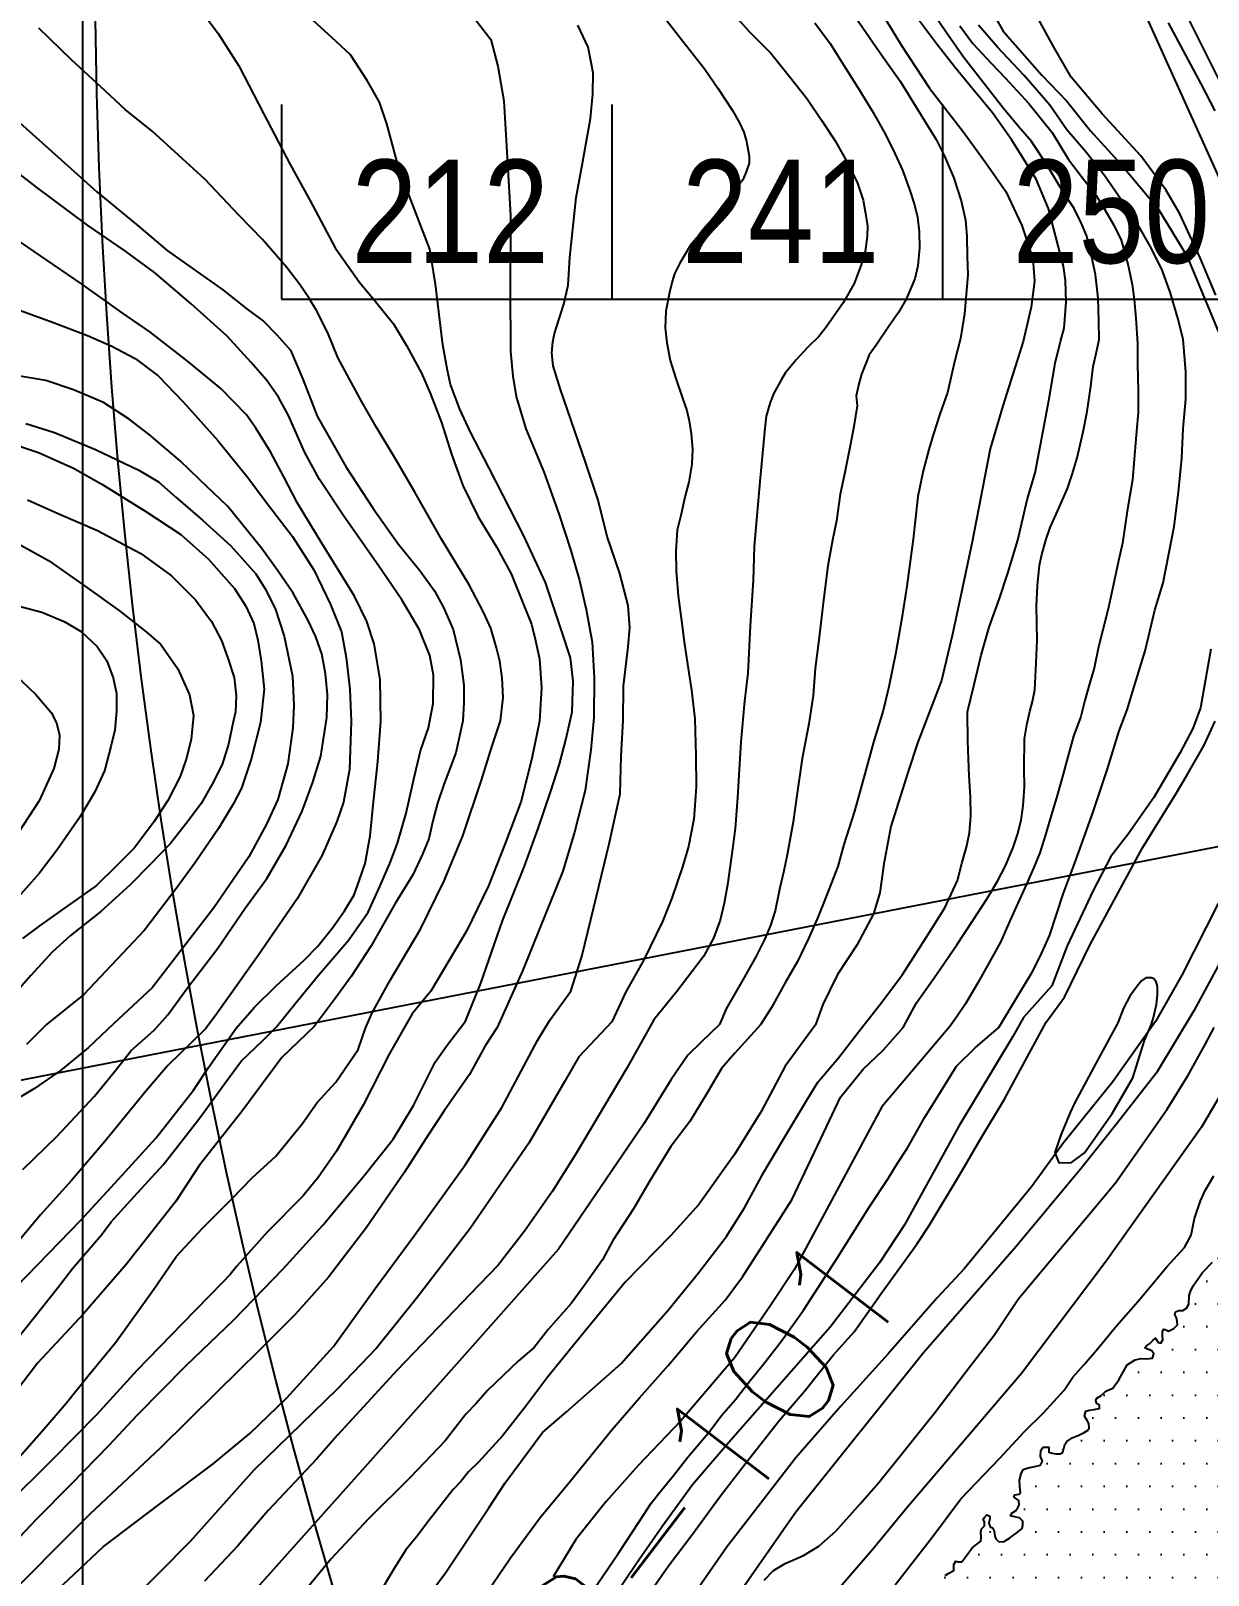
# Model space of a CAD drawing. Header units: millimetres. Extents: x 548366 to 1117317, y 7446967 to 14899125.
# Drawn here: x 552342 to 552752, y 7454845 to 7455383 of the extents above; entities that cross this region are included whole.
import ezdxf
from ezdxf.enums import TextEntityAlignment as Align

# ---------------------------------------------------------------- set-up
doc = ezdxf.new("R2010")
doc.units = ezdxf.units.MM
doc.header["$MEASUREMENT"] = 0
for name, color, linetype in [('AUTO_ESTRADA', 224, 'Continuous'), ('CURVA_INTERMEDIÁRIA', 32, 'Continuous'), ('CURVA_MESTRA', 36, 'Continuous'), ('HACHURA_OCEANO', 131, 'Continuous'), ('MALHA_TM', 8, 'Continuous'), ('OCEANO', 5, 'Continuous'), ('RADIAIS', 222, 'Continuous')]:
    doc.layers.add(name, color=color, linetype=linetype)
doc.styles.add('ar_n', font='ARIALN.TTF', dxfattribs={"height": 30})
doc.styles.add('ROMANS', font='romans.shx')
pattern_1 = [(0, (0, 0), (3.96875, 7.9375), [0, -7.9375])]

msp = doc.modelspace()

# ---------------------------------------------------------------- hatches: boundary and pattern name
at = {"layer": 'HACHURA_OCEANO'}
h = msp.add_hatch(dxfattribs=at)
h.set_pattern_fill('DOTS', color=256, scale=5, style=0)
h.set_pattern_definition(pattern_1)
h.paths.add_polyline_path([(552860, 7455152.56), (552859.71, 7455151.59), (552859.35, 7455148.29), (552859.47, 7455144.06), (552858.06, 7455141.59), (552855.94, 7455140.53), (552855.22, 7455139.52), (552855.22, 7455137.49), (552856.13, 7455134.33), (552855.83, 7455133.21), (552854.04, 7455131.71), (552851.85, 7455130.12), (552850.65, 7455129.13), (552850.55, 7455128.33), (552851.25, 7455128.23), (552854.14, 7455128.63), (552856.03, 7455128.53), (552856.73, 7455127.74), (552856.83, 7455126.74), (552856.53, 7455124.36), (552855.93, 7455122.96), (552854.64, 7455120.78), (552853.74, 7455119.48), (552851.95, 7455118.89), (552850.35, 7455118.89), (552849.86, 7455118.39), (552849.16, 7455117.79), (552847.57, 7455117.6), (552846.57, 7455117.3), (552845.67, 7455116.7), (552845.38, 7455116), (552845.38, 7455115.11), (552845.67, 7455114.51), (552846.37, 7455113.62), (552847.27, 7455112.43), (552847.96, 7455111.33), (552850.25, 7455111.13), (552850.95, 7455111.05), (552851.38, 7455110.19), (552851.06, 7455109), (552850.52, 7455108.14), (552848.68, 7455106.3), (552845.01, 7455105.44), (552842.31, 7455105.12), (552840.47, 7455104.68), (552839.71, 7455104.36), (552838.85, 7455103.28), (552837.66, 7455100.58), (552831.39, 7455089.58), (552827.83, 7455086.34), (552825.64, 7455083.36), (552824.77, 7455081.2), (552825.31, 7455079.47), (552826.35, 7455078.59), (552826.5, 7455077.21), (552826.18, 7455076.24), (552824.77, 7455073.22), (552823.8, 7455070.2), (552823.04, 7455069.22), (552821.96, 7455068.15), (552820.99, 7455066.74), (552820.45, 7455064.91), (552820.56, 7455062.1), (552820.23, 7455060.48), (552819.37, 7455060.05), (552817.32, 7455059.08), (552816.02, 7455057.36), (552814.27, 7455055.01), (552813.62, 7455053.29), (552813.94, 7455052.32), (552815.24, 7455051.56), (552816.54, 7455050.37), (552816.65, 7455049.08), (552815.89, 7455047.68), (552813.62, 7455044.33), (552812.76, 7455042.93), (552812.43, 7455041.74), (552813.51, 7455040.66), (552814.38, 7455038.94), (552814.38, 7455038.07), (552814.7, 7455037.64), (552815.19, 7455037.48), (552815.4, 7455036.01), (552814.58, 7455034.72), (552813.18, 7455033.36), (552812.43, 7455032.61), (552812.21, 7455031.42), (552812.32, 7455030.02), (552811.56, 7455029.37), (552809.83, 7455028.94), (552808.32, 7455028.94), (552807.67, 7455029.16), (552807.02, 7455029.91), (552806.38, 7455029.48), (552806.27, 7455028.94), (552806.27, 7455028.19), (552807.02, 7455027.75), (552807.02, 7455026.57), (552806.16, 7455025.92), (552805.19, 7455024.84), (552803.35, 7455023.55), (552802.49, 7455022.25), (552802.49, 7455019.55), (552801.73, 7455018.15), (552800.76, 7455017.61), (552799.78, 7455017.61), (552799.24, 7455018.47), (552798.81, 7455018.91), (552797.84, 7455018.91), (552797.41, 7455017.4), (552797.08, 7455016.86), (552796.11, 7455016.42), (552795.79, 7455015.67), (552796.87, 7455014.91), (552797.79, 7455013.99), (552797.08, 7455012.86), (552796.22, 7455012.43), (552794.6, 7455012.43), (552794.17, 7455011.78), (552794.17, 7455010.27), (552793.3, 7455009.3), (552792.22, 7455009.63), (552791.46, 7455010.17), (552791.25, 7455010.71), (552790.71, 7455010.6), (552790.6, 7455009.84), (552790.6, 7455008.98), (552789.84, 7455008.33), (552789.41, 7455007.47), (552789.48, 7455006.08), (552789.48, 7455004.61), (552789.96, 7455002.99), (552790.94, 7455000.55), (552790.29, 7454998.43), (552786.87, 7454996.32), (552785.89, 7454994.04), (552785.08, 7454990.63), (552783.61, 7454988.19), (552782.15, 7454988.03), (552781.17, 7454988.52), (552781.01, 7454989.49), (552780.88, 7454991.71), (552780.68, 7454992.21), (552780.28, 7454992.31), (552779.49, 7454991.61), (552778.9, 7454991.12), (552778.8, 7454990.23), (552778.8, 7454989.04), (552777.71, 7454988.75), (552776.32, 7454989.34), (552775.63, 7454990.03), (552774.94, 7454990.82), (552774.34, 7454991.61), (552773.35, 7454991.81), (552772.96, 7454991.02), (552773.06, 7454989.34), (552773.65, 7454986.87), (552773.85, 7454984.79), (552773.16, 7454983.41), (552771.18, 7454981.83), (552769.1, 7454980.34), (552766.84, 7454978.52), (552766.26, 7454977.79), (552766.7, 7454976.18), (552768.16, 7454975.45), (552768.89, 7454974.28), (552769.04, 7454972.67), (552768.45, 7454970.92), (552767.14, 7454969.16), (552764.94, 7454966.97), (552763.92, 7454963.76), (552762.74, 7454961.86), (552760.84, 7454959.66), (552758.94, 7454957.76), (552757.33, 7454957.62), (552756.01, 7454956.89), (552753.67, 7454954.26), (552750.16, 7454950.6), (552746.94, 7454945.93), (552745.91, 7454944.03), (552745.47, 7454942.56), (552745.33, 7454939.64), (552744.59, 7454938.18), (552743.24, 7454937.35), (552741.92, 7454937.35), (552740.75, 7454936.91), (552740.46, 7454936.03), (552741.04, 7454934.86), (552741.34, 7454933.69), (552741.48, 7454932.38), (552740.17, 7454931.06), (552738.26, 7454930.19), (552737.38, 7454930.62), (552736.65, 7454930.92), (552736.21, 7454930.04), (552736.21, 7454928.72), (552736.36, 7454927.12), (552735.63, 7454925.95), (552734.6, 7454926.39), (552734.16, 7454927.12), (552733.73, 7454927.7), (552732.85, 7454926.97), (552731.68, 7454925.8), (552730.65, 7454925.07), (552730.07, 7454924.34), (552730.94, 7454923.9), (552732.55, 7454923.32), (552733.14, 7454922.29), (552732.7, 7454920.83), (552730.65, 7454920.54), (552728.75, 7454920.69), (552726.7, 7454920.25), (552723.92, 7454918.49), (552720.99, 7454913.23), (552718.73, 7454910), (552860, 7454910)])
h = msp.add_hatch(dxfattribs=at)
h.set_pattern_fill('DOTS', color=256, scale=5, style=0)
h.set_pattern_definition(pattern_1)
h.paths.add_polyline_path([(552860, 7454910), (552718.19, 7454910), (552716.45, 7454909.29), (552714.7, 7454907.68), (552713.38, 7454906.8), (552712.94, 7454906.07), (552713.23, 7454905.05), (552714.26, 7454904.46), (552714.26, 7454903.29), (552712.35, 7454902.85), (552710.78, 7454902.7), (552709.47, 7454902.32), (552709.09, 7454900.55), (552710.03, 7454899.06), (552710.5, 7454898.03), (552710.68, 7454896.44), (552710.12, 7454895.6), (552708.91, 7454894.85), (552707.04, 7454894.01), (552704.79, 7454893.08), (552702.92, 7454891.77), (552702.17, 7454890.74), (552701.89, 7454889.34), (552701.43, 7454887.76), (552700.4, 7454887.48), (552699.18, 7454887.48), (552697.78, 7454887.66), (552696.68, 7454888.08), (552696.68, 7454888.93), (552696.68, 7454889.78), (552694.69, 7454889.78), (552693.83, 7454888.79), (552693.69, 7454886.52), (552694.4, 7454884.95), (552693.69, 7454883.53), (552691.7, 7454883.11), (552689.42, 7454882.54), (552687.72, 7454881.97), (552687.01, 7454880.55), (552686.44, 7454878.28), (552686.58, 7454876.15), (552686.75, 7454873.52), (552685.44, 7454873.31), (552684.73, 7454873.16), (552684.44, 7454872.45), (552685.01, 7454872.03), (552685.44, 7454871.74), (552686.15, 7454871.18), (552686.29, 7454869.76), (552685.87, 7454868.62), (552685.01, 7454867.62), (552683.73, 7454866.77), (552683.31, 7454865.92), (552685.72, 7454865.35), (552686.44, 7454865.21), (552687.57, 7454864.07), (552687.57, 7454862.8), (552687.29, 7454861.52), (552686.01, 7454860.38), (552682.88, 7454858.11), (552680.89, 7454856.83), (552679.04, 7454856.97), (552678.19, 7454857.82), (552677.76, 7454858.82), (552677.62, 7454860.52), (552677.05, 7454861.66), (552676.19, 7454862.09), (552675.77, 7454863.36), (552676.05, 7454864.78), (552676.05, 7454865.78), (552675.06, 7454866.2), (552674.06, 7454865.21), (552673.78, 7454864.36), (552674.2, 7454863.79), (552674.2, 7454862.37), (552673.21, 7454861.38), (552672.92, 7454860.38), (552673.07, 7454858.25), (552672.92, 7454857.11), (552669.94, 7454854.7), (552667.76, 7454851.76), (552666.34, 7454849.91), (552665.06, 7454849.91), (552664.21, 7454850.05), (552663.5, 7454848.92), (552663.5, 7454846.79), (552661.79, 7454845.94), (552660.51, 7454845.08), (552659.8, 7454843.95), (552659.37, 7454842.38), (552659.09, 7454841.11), (552658.8, 7454840.11), (552657.95, 7454838.98), (552656.81, 7454838.12), (552656.53, 7454837.41), (552656.38, 7454835.85), (552656, 7454833.93), (552655.25, 7454834.43), (552654.82, 7454834.86), (552654.39, 7454835), (552653.54, 7454834), (552653.4, 7454832.73), (552652.83, 7454831.31), (552651.97, 7454830.17), (552651.55, 7454829.6), (552651.88, 7454828.6), (552653.14, 7454827.62), (552652.69, 7454826.48), (552651.97, 7454825.62), (552650.84, 7454825.48), (552649.84, 7454825.62), (552648.99, 7454825.06), (552648.28, 7454823.78), (552646.68, 7454821.27), (552645.12, 7454819.43), (552643.41, 7454818.43), (552642.13, 7454817.15), (552641.7, 7454816.44), (552641.85, 7454815.59), (552643.55, 7454814.31), (552643.7, 7454813.18), (552643.7, 7454811.61), (552643.27, 7454810.62), (552641.61, 7454810), (552640.71, 7454810.9), (552640.71, 7454811.61), (552640.14, 7454812.47), (552639.29, 7454812.32), (552638.86, 7454811.61), (552638.86, 7454810.05), (552637.15, 7454809.63), (552636.58, 7454809.77), (552635.59, 7454809.91), (552635.23, 7454809.32), (552634.88, 7454806.64), (552633.74, 7454806.36), (552632.74, 7454805.22), (552632.17, 7454802.24), (552631.32, 7454799.97), (552630.18, 7454798.83), (552629.19, 7454795.14), (552627.18, 7454789.61), (552624.91, 7454783.83), (552624.62, 7454781.99), (552625.47, 7454779.61), (552625.47, 7454778.08), (552624.96, 7454776.89), (552623.77, 7454776.72), (552622.92, 7454774.34), (552623.77, 7454771.79), (552625.47, 7454770.77), (552626.66, 7454769.41), (552625.64, 7454768.39), (552624.62, 7454767.54), (552624.11, 7454766.69), (552623.26, 7454765.5), (552623.26, 7454763.63), (552624.96, 7454761.76), (552625.64, 7454759.72), (552625.98, 7454757.85), (552627.17, 7454756.32), (552628.03, 7454753.77), (552628.03, 7454752.24), (552627.17, 7454750.71), (552625.98, 7454749.35), (552625.64, 7454748.33), (552626.32, 7454747.48), (552626.49, 7454746.63), (552625.81, 7454745.78), (552624.96, 7454745.78), (552623.77, 7454745.78), (552623.77, 7454744.76), (552624.45, 7454744.25), (552628.2, 7454744.25), (552628.2, 7454741.84), (552626.83, 7454741.02), (552625.13, 7454740.68), (552624.79, 7454739.15), (552627.17, 7454738.64), (552630.07, 7454738.64), (552632.11, 7454740.17), (552634.32, 7454742.04), (552637.56, 7454742.72), (552640.11, 7454741.35), (552640.11, 7454739.49), (552641.13, 7454738.64), (552642.5, 7454738.13), (552643.86, 7454737.28), (552644.91, 7454736.47), (552645.42, 7454733.24), (552645.59, 7454731.03), (552644.57, 7454729.5), (552644.23, 7454727.97), (552644.4, 7454725.59), (552644.4, 7454724.23), (552643.21, 7454723.38), (552641.16, 7454723.89), (552640.48, 7454725.76), (552639.63, 7454726.44), (552638.44, 7454725.76), (552636.91, 7454724.4), (552635.89, 7454722.7), (552635.89, 7454720.66), (552634.69, 7454720.15), (552634.52, 7454717.94), (552635.55, 7454716.41), (552635.89, 7454715.73), (552635.89, 7454713.52), (552635.38, 7454711.48), (552635.04, 7454709.27), (552633.84, 7454707.74), (552631.8, 7454704.51), (552633.33, 7454704.51), (552635.04, 7454706.21), (552638.1, 7454708.25), (552644.57, 7454711.82), (552646.61, 7454712.67), (552650.36, 7454712.67), (552652.23, 7454711.82), (552653.59, 7454710.8), (552654.27, 7454709.61), (552654.61, 7454707.4), (552654.95, 7454706.55), (552655.63, 7454706.55), (552656.99, 7454707.4), (552659.04, 7454707.4), (552660.23, 7454706.38), (552661.59, 7454704), (552661.25, 7454702.47), (552661.25, 7454700.94), (552662.44, 7454700.09), (552662.44, 7454698.22), (552661.76, 7454696.35), (552660.57, 7454694.65), (552659.04, 7454691.76), (552656.82, 7454691.42), (552656.14, 7454691.59), (552654.61, 7454691.25), (552652.74, 7454689.38), (552651.72, 7454687.51), (552650.53, 7454687.51), (552648.31, 7454688.53), (552647.63, 7454689.55), (552647.12, 7454690.11), (552645.25, 7454690.28), (552644.4, 7454689.1), (552643.88, 7454687.57), (552643.88, 7454685.02), (552644.06, 7454683.49), (552645.42, 7454681.62), (552645.42, 7454679.75), (552643.37, 7454678.9), (552641.5, 7454678.56), (552639.8, 7454676.35), (552639.8, 7454674.48), (552638.27, 7454672.44), (552636.74, 7454670.4), (552632.65, 7454665.98), (552630.78, 7454662.41), (552629.59, 7454659.52), (552626.86, 7454658.84), (552624.31, 7454657.99), (552623.12, 7454657.82), (552622.27, 7454657.31), (552622.27, 7454655.44), (552622.95, 7454653.91), (552624.14, 7454654.08), (552625.67, 7454654.93), (552630.61, 7454656.46), (552635.03, 7454656.97), (552639.46, 7454657.65), (552641.5, 7454656.8), (552642.18, 7454654.59), (552643.03, 7454653.06), (552644.72, 7454653.27), (552644.91, 7454651.02), (552644.91, 7454648.13), (552644.91, 7454645.92), (552644.57, 7454643.71), (552641.64, 7454641.35), (552637.05, 7454634.55), (552628.54, 7454622.99), (552621.39, 7454613.47), (552611.51, 7454601.74), (552610.15, 7454600.38), (552609.3, 7454599.53), (552608.96, 7454599.02), (552608.96, 7454598.23), (552610.32, 7454597.32), (552611.34, 7454596.98), (552611.34, 7454595.45), (552610.32, 7454594.26), (552609.3, 7454593.24), (552607.26, 7454592.22), (552606.24, 7454592.56), (552605.21, 7454593.24), (552603, 7454593.07), (552603, 7454591.71), (552604.19, 7454589.67), (552603.65, 7454587.99), (552603.31, 7454585.78), (552602.12, 7454581.87), (552599.56, 7454578.48), (552598.54, 7454578.14), (552597.69, 7454578.48), (552597.52, 7454579.33), (552597.01, 7454580.18), (552596.5, 7454580.86), (552595.82, 7454580.86), (552595.48, 7454579.16), (552595.48, 7454577.8), (552596.5, 7454576.61), (552596.67, 7454575.76), (552596.67, 7454574.4), (552595.99, 7454573.04), (552594.97, 7454571.51), (552593.61, 7454570.66), (552592.24, 7454570.32), (552591.22, 7454570.32), (552589.14, 7454568.85), (552586.97, 7454566.58), (552584.07, 7454559.44), (552579.48, 7454553.32), (552570.45, 7454545.84), (552566.37, 7454541.93), (552564.29, 7454538.74), (552563.44, 7454537.04), (552563.27, 7454534.49), (552562.41, 7454531.6), (552559.69, 7454529.56), (552557.31, 7454529.05), (552554.07, 7454529.73), (552553.05, 7454529.9), (552552.54, 7454530.07), (552552.03, 7454530.07), (552551.01, 7454529.22), (552550.84, 7454527.35), (552551.01, 7454526.33), (552552.2, 7454525.31), (552554.24, 7454523.78), (552554.24, 7454521.57), (552553.39, 7454520.21), (552552.54, 7454516.81), (552550.84, 7454513.24), (552548.12, 7454510.86), (552547.09, 7454508.65), (552546.41, 7454506.78), (552544.03, 7454505.08), (552541.14, 7454502.87), (552538.92, 7454500.66), (552536.71, 7454496.75), (552533.48, 7454494.54), (552531.94, 7454493.35), (552531.43, 7454491.14), (552526.96, 7454486.76), (552524.06, 7454483.36), (552519.47, 7454480.13), (552516.57, 7454479.11), (552515.55, 7454477.75), (552515.55, 7454477.07), (552516.06, 7454475.2), (552516.06, 7454473.84), (552514.7, 7454473.16), (552512.15, 7454473.16), (552510.96, 7454473.5), (552510.28, 7454473.84), (552508.74, 7454474.18), (552507.72, 7454472.99), (552507.72, 7454471.46), (552507.89, 7454469.59), (552507.89, 7454468.4), (552508.4, 7454467.38), (552509.42, 7454467.04), (552510.28, 7454465.51), (552508.4, 7454464.32), (552507.72, 7454462.62), (552507.89, 7454460.92), (552507.38, 7454459.05), (552506.65, 7454456.75), (552506.48, 7454455.39), (552507.33, 7454454.37), (552507.5, 7454452.67), (552506.48, 7454451.14), (552503.24, 7454450.12), (552499.16, 7454448.08), (552494.39, 7454445.7), (552492.69, 7454444.17), (552491.16, 7454442.47), (552492.01, 7454440.43), (552493.54, 7454439.92), (552494.73, 7454438.73), (552492.86, 7454436.18), (552489.11, 7454434.48), (552485.13, 7454428.23), (552483.58, 7454424.25), (552482.03, 7454417.62), (552481.59, 7454413.2), (552481.59, 7454410), (552860, 7454410)])

# ---------------------------------------------------------------- linework, layer by layer
at = {"layer": 'AUTO_ESTRADA', "linetype": 'Continuous'}
for points in [[(552719.41, 7455412.75), (552772.2, 7455295.72)], [(552732.5, 7455412.75), (552776.14, 7455325.32)], [(552755.63, 7455079.11), (552742.93, 7455054.18), (552733.74, 7455037.99), (552718.8, 7455016.85), (552701.78, 7454995.73), (552690.63, 7454980.49), (552667.25, 7454952.06), (552657.76, 7454941.78), (552640.69, 7454922.32), (552624.21, 7454904.04), (552608.41, 7454885.95), (552584.34, 7454854.87), (552564.08, 7454825.58), (552551.86, 7454807.93), (552541.15, 7454790.57), (552529.37, 7454768.97), (552521.2, 7454750.6), (552510.99, 7454725.61), (552491.59, 7454678.69), (552478.85, 7454647.26), (552469.14, 7454624.62), (552457.4, 7454601.16), (552440.57, 7454567.77), (552413.42, 7454519.21)], [(552761.75, 7455068.77), (552747.08, 7455041.79), (552734.16, 7455020.09), (552720.44, 7455002.56), (552708.19, 7454987.26), (552685.22, 7454959.72), (552652.97, 7454922.66), (552608.55, 7454867.16), (552583.54, 7454831.46), (552567.71, 7454805.45), (552554.13, 7454782.1), (552541.91, 7454759.65), (552525.33, 7454723.04), (552500.32, 7454660.81), (552479.77, 7454614.58), (552459.35, 7454575.82), (552432.81, 7454529.4)]]:
    msp.add_lwpolyline(points, dxfattribs=at)
at = {"layer": 'CURVA_INTERMEDIÁRIA'}
for points, elevation in [([(552399.16, 7455393.03), (552407.28, 7455382.07), (552414.46, 7455370.84), (552423.13, 7455354.19), (552432.34, 7455336.46), (552439.25, 7455324.01), (552448.1, 7455307.44), (552456.44, 7455295.58), (552462.07, 7455288.78), (552468.35, 7455280.92), (552472.92, 7455273.38), (552478.13, 7455263.82), (552481.11, 7455256.83), (552485.04, 7455246.63), (552488.55, 7455235.58), (552492.49, 7455224.69), (552497.91, 7455213.74), (552504.25, 7455203.26), (552509.36, 7455193.95), (552513.61, 7455183.22), (552516.38, 7455176.42), (552517.76, 7455171.11), (552519.25, 7455164.32), (552519.89, 7455154.24), (552519.25, 7455142.55), (552516.7, 7455130.13), (552512.87, 7455114.73), (552507.31, 7455100.05), (552501.42, 7455085.31), (552493.88, 7455069.68), (552481.39, 7455048.6), (552474.88, 7455040.65), (552466.88, 7455026.67), (552457.84, 7455008.88), (552448.54, 7454992.84), (552442.1, 7454983.67), (552436.74, 7454977.23), (552424.47, 7454964.77), (552413.86, 7454952.85), (552411.48, 7454949.93), (552408.79, 7454947.13), (552394.87, 7454932.82), (552378.99, 7454916.44), (552364.96, 7454901.1), (552349.4, 7454885.21), (552333.69, 7454869.7)], 180), ([(552585.31, 7455390.56), (552592.22, 7455382.72), (552599.77, 7455375.18), (552606.26, 7455367.11), (552612.42, 7455359.35), (552617.43, 7455351.9), (552622.22, 7455344.68), (552626.47, 7455337.03), (552629.98, 7455329.92), (552631.95, 7455324.03), (552632.8, 7455319.35), (552633.43, 7455315), (552633.33, 7455311.39), (552632.69, 7455306.18), (552631.26, 7455301.48), (552628.81, 7455295.04), (552625, 7455288.3), (552619.12, 7455279.81), (552616.46, 7455276.51), (552612.64, 7455272.9), (552608.63, 7455268.41), (552604.81, 7455263.82), (552603.15, 7455260.99), (552600.8, 7455256.79), (552599.52, 7455253.63), (552598.16, 7455248.78), (552597.65, 7455244.58), (552597.11, 7455238.42), (552596.05, 7455227.37), (552594.88, 7455214.09), (552594.03, 7455203.47), (552593.61, 7455191.7), (552592.65, 7455175.77), (552591.8, 7455159.31), (552590.63, 7455149.55), (552589.35, 7455135.43), (552588.18, 7455115.99), (552587.33, 7455105.28), (552586.27, 7455096.36), (552584.68, 7455085.63), (552583.51, 7455079.26), (552582.16, 7455073.34), (552579.81, 7455066.99), (552576.35, 7455060.62), (552567.03, 7455048.46), (552558.99, 7455038.57), (552549.6, 7455021.76), (552531.73, 7454991.74), (552523.7, 7454978.88), (552514.05, 7454965.06), (552504.78, 7454953.17), (552495.12, 7454943.07), (552469.6, 7454916.58), (552448.83, 7454893.96), (552441.59, 7454885.59), (552424.69, 7454867.73), (552414.19, 7454855.39), (552402.54, 7454843.18)], 130), ([(552628.28, 7455389.27), (552637.57, 7455375.83), (552644.8, 7455365.43), (552650.43, 7455356.4), (552657.34, 7455345.14), (552660.33, 7455339.32), (552663.42, 7455332.1), (552666.07, 7455323.82), (552667.56, 7455317.02), (552668.09, 7455311.39), (552668.2, 7455304.48), (552668.42, 7455298.02), (552667.25, 7455284.42), (552665.86, 7455275.92), (552663.74, 7455267.74), (552661.29, 7455257.01), (552658.63, 7455249.48), (552656.4, 7455242.69), (552654.81, 7455237.16), (552652.89, 7455229.83), (552651.02, 7455220.84), (552649.38, 7455205.93), (552647.15, 7455189.58), (552645.45, 7455178.43), (552643.32, 7455166.53), (552640.88, 7455154.53), (552638.96, 7455146.35), (552635.56, 7455135.31), (552632.48, 7455124.26), (552628.97, 7455111.3), (552625.25, 7455099.62), (552623.16, 7455091.94), (552619.02, 7455081.56), (552616.04, 7455073.98), (552612.96, 7455066.87), (552609.07, 7455058.89), (552604.93, 7455051.74), (552600.01, 7455042.92), (552596.16, 7455036.81), (552587.3, 7455026.99), (552582.6, 7455021.61), (552577.51, 7455012.9), (552571.59, 7455003.16), (552564.91, 7454994.5), (552557.64, 7454982.49), (552552.01, 7454972.79), (552544.74, 7454961.7), (552541.19, 7454955.03), (552535.06, 7454946.32), (552530.28, 7454939.85), (552522.28, 7454930.73), (552517.36, 7454924.46), (552511.96, 7454919.8), (552501.06, 7454909.54), (552497.15, 7454905.01), (552493.56, 7454901.29), (552486.4, 7454891.97), (552474.23, 7454879.17), (552459.58, 7454864.73), (552446.69, 7454850.9), (552433.81, 7454835.26)], 110), ([(552499.43, 7454837.08), (552508.69, 7454850.59), (552509.16, 7454851.23), (552519.51, 7454865.27), (552529.57, 7454877.44), (552544.4, 7454895.85), (552554.05, 7454906.93), (552564.06, 7454918.24), (552573.92, 7454929.98), (552583.85, 7454941.03), (552589.92, 7454949.05), (552596.83, 7454959.76), (552607.15, 7454975.91), (552617.16, 7454997.18), (552624.1, 7455011.62), (552632, 7455021.38), (552638.94, 7455028.02), (552645.91, 7455035.97), (552650.59, 7455044.57), (552657.51, 7455054.44), (552664.63, 7455064.74), (552670.16, 7455073.23), (552675.16, 7455080.87), (552678.69, 7455086.9), (552681.56, 7455092.21), (552684.22, 7455098.58), (552685.71, 7455103.15), (552686.97, 7455108.08), (552687.71, 7455113.18), (552688.13, 7455119.77), (552688.05, 7455125.98), (552688.18, 7455136.5), (552688.98, 7455141.3), (552689.96, 7455146.03), (552690.9, 7455149.47), (552691.75, 7455153.51), (552692.07, 7455160.52), (552692.6, 7455170.72), (552692.3, 7455182.76), (552692.72, 7455189.87), (552693.36, 7455196.88), (552694.21, 7455200.6), (552695.7, 7455206.01), (552697.09, 7455209.99), (552699.75, 7455215.94), (552703.15, 7455223.58), (552704.75, 7455228.46), (552706.45, 7455234.3), (552708.55, 7455243.32), (552710.03, 7455250.43), (552711.25, 7455259.24), (552712.1, 7455266.14), (552713.12, 7455270.6), (552714.18, 7455275.49), (552714.07, 7455281.97), (552713.75, 7455289.93), (552712.9, 7455298.11), (552711.31, 7455305.64), (552709.82, 7455311.48), (552707.9, 7455316.15), (552705.46, 7455321.15), (552701.1, 7455327.63), (552695.57, 7455336.87), (552690.57, 7455344.51), (552686, 7455349.79), (552680.79, 7455355.95), (552673.4, 7455365.44), (552666.92, 7455373.84), (552660.75, 7455382.65), (552654.36, 7455392.07)], 80), ([(552754.74, 7455290.91), (552749.31, 7455303.95), (552742.29, 7455319.24), (552737.4, 7455327.63), (552728.64, 7455339.42), (552715.24, 7455354.04), (552704.39, 7455366.89), (552698.23, 7455377.51), (552691.63, 7455389.59)], 40), ([(552496.38, 7455387.62), (552502.23, 7455379.95), (552504.67, 7455370.73), (552506.8, 7455358.62), (552508.08, 7455336.95), (552509.14, 7455318.7), (552509.03, 7455293.21), (552509.14, 7455271.44), (552509.89, 7455262.73), (552511.06, 7455255.61), (552514.46, 7455244.46), (552520.73, 7455229.39), (552525.94, 7455214.84), (552530.09, 7455202.09), (552533.18, 7455191.61), (552535.51, 7455181.52), (552537.53, 7455170.16), (552538.28, 7455157.73), (552538.17, 7455143.83), (552537.11, 7455132.57), (552535.09, 7455118.44), (552531.36, 7455103.91), (552527.32, 7455090.32), (552522.65, 7455078.85), (552519.47, 7455070.84), (552513.39, 7455055.84), (552504.53, 7455035.93), (552500.27, 7455029.53), (552494.79, 7455019.58), (552485.99, 7455006.95), (552480.47, 7454998.44), (552472.16, 7454985.59), (552459, 7454966.32), (552445.68, 7454948.97), (552434.02, 7454935.84), (552421.84, 7454923.74), (552406.68, 7454908.85), (552387.1, 7454889.39), (552362.65, 7454866.45), (552351.34, 7454855.25), (552331.3, 7454834.99)], 160), ([(552332.61, 7454852.62), (552343.96, 7454864.59), (552356.26, 7454877.05), (552369.34, 7454890.46), (552379.1, 7454900.88), (552396.16, 7454918.22), (552412.78, 7454934.18), (552429.96, 7454951.92), (552443.7, 7454967.1), (552457.85, 7454983.89), (552468.27, 7454997.07), (552475.32, 7455008.82), (552482.86, 7455023.84), (552487.07, 7455029.73), (552493.41, 7455038.08), (552498.83, 7455051.35), (552506.28, 7455073.12), (552513.96, 7455092.14), (552518.74, 7455105.24), (552523.18, 7455118.23), (552526.16, 7455127.58), (552528.5, 7455136.61), (552530.62, 7455145.85), (552530.94, 7455156.58), (552529.99, 7455164.63), (552527.01, 7455173.87), (552521.27, 7455190.87), (552513.71, 7455207.09), (552501.52, 7455230.91), (552495.14, 7455243.23), (552491.53, 7455251.2), (552488.23, 7455259.8), (552487.16, 7455264.67), (552485.57, 7455273.69), (552483.02, 7455294.73), (552480.99, 7455306.92), (552476.1, 7455319.66), (552470.36, 7455334.75), (552466.1, 7455350.66), (552463.44, 7455358.2), (552459.19, 7455365.75), (552453.34, 7455374.67), (552448.45, 7455379.24), (552440.27, 7455386.67)], 170), ([(552333.86, 7454881.6), (552346.59, 7454896.01), (552354.36, 7454905.06), (552361.92, 7454914.53), (552371.69, 7454926.33), (552384.93, 7454944.78), (552392.74, 7454956.29), (552401.99, 7454966.12), (552412.2, 7454976.42), (552419.17, 7454983.56), (552427.4, 7454991.18), (552436.55, 7455002.36), (552441.84, 7455009.85), (552448.29, 7455016.94), (552456.01, 7455028.31), (552458.56, 7455035.71), (552460.92, 7455041.02), (552467.12, 7455052.23), (552477.75, 7455070.22), (552486.02, 7455087.03), (552492.49, 7455102.63), (552498.97, 7455122.03), (552502.7, 7455134.03), (552505.67, 7455142.74), (552506.6, 7455150.84), (552506.17, 7455157.73), (552505.35, 7455163.53), (552504.29, 7455168.2), (552502.27, 7455175), (552499.72, 7455180.53), (552494.72, 7455190.09), (552485.04, 7455205.99), (552475.79, 7455222.35), (552469.2, 7455233.78), (552462.29, 7455245.14), (552457.29, 7455253.85), (552453.04, 7455261.71), (552449, 7455269.23), (552445.49, 7455277.84), (552441.55, 7455285.58), (552438.84, 7455290.05), (552435.59, 7455294.79), (552431.12, 7455300.74), (552422.73, 7455310.35), (552414.6, 7455318.74), (552402.68, 7455331.32), (552393.46, 7455339.67), (552384.26, 7455348.1), (552374.91, 7455355.55), (552366.38, 7455363.53), (552356.22, 7455372.87), (552344.85, 7455383.96)], 190), ([(552563.04, 7455387.28), (552569.1, 7455379.44), (552576.81, 7455369.66), (552581.38, 7455363.07), (552586.48, 7455355.21), (552588.93, 7455350.96), (552590.41, 7455347.77), (552591.37, 7455344.48), (552591.8, 7455341.96), (552592.22, 7455339.3), (552592.22, 7455336.96), (552591.16, 7455333.88), (552589.99, 7455331.12), (552586.06, 7455326.16), (552580.97, 7455319.43), (552576.08, 7455313.38), (552571.78, 7455308.4), (552568.06, 7455302.05), (552566.28, 7455298.36), (552565.38, 7455295.76), (552564.53, 7455291.83), (552563.26, 7455285.35), (552562.94, 7455279.62), (552563.58, 7455274.31), (552564.75, 7455268.25), (552566.66, 7455261.88), (552569, 7455255.08), (552570.59, 7455250.83), (552571.34, 7455247.22), (552572.08, 7455242.67), (552572.51, 7455237.36), (552572.3, 7455232.05), (552571.23, 7455225.78), (552569.96, 7455221.11), (552568.47, 7455214.2), (552567.19, 7455209.1), (552566.66, 7455201.78), (552566.77, 7455194.87), (552567.52, 7455186.3), (552568.69, 7455177.49), (552569.64, 7455170.26), (552570.81, 7455162.51), (552572.19, 7455153.39), (552573.36, 7455143.4), (552573.68, 7455130.55), (552573.79, 7455119.72), (552572.94, 7455108.47), (552571.13, 7455098.92), (552569.03, 7455091.86), (552565.32, 7455080.92), (552562.09, 7455072.79), (552555.6, 7455059.53), (552549.35, 7455048.3), (552544.44, 7455037.86), (552532.87, 7455025.75), (552528.08, 7455017.3), (552515.47, 7454995.63), (552495.09, 7454965.95), (552476.6, 7454941.9), (552462.41, 7454924.24), (552448.76, 7454909.98), (552419.77, 7454881.75), (552397.59, 7454856.93), (552364.83, 7454823.91)], 140), ([(552615.08, 7455385.78), (552620.41, 7455378.54), (552624.56, 7455372.08), (552630.09, 7455363.27), (552635.44, 7455354.59), (552639.69, 7455346.94), (552642.99, 7455340.25), (552645.66, 7455334.44), (552648.11, 7455327.75), (552649.81, 7455322.44), (552650.87, 7455318.08), (552651.51, 7455312.98), (552651.61, 7455307.46), (552650.98, 7455301.19), (552649.92, 7455296.63), (552648.32, 7455292.81), (552646.95, 7455289.6), (552644.3, 7455284.91), (552641.07, 7455280.23), (552636.47, 7455273.59), (552634.03, 7455270.17), (552632.95, 7455267.53), (552631.38, 7455263.46), (552630.5, 7455260.13), (552629.52, 7455255.84), (552629.82, 7455252.46), (552628.76, 7455245.23), (552627.48, 7455238.44), (552625.57, 7455229.2), (552623.98, 7455221.65), (552622.7, 7455212.41), (552621.32, 7455205.62), (552619.61, 7455196.7), (552618.17, 7455184.69), (552616.46, 7455170.88), (552615.19, 7455160.9), (552614.55, 7455151.57), (552613.06, 7455141.69), (552610.72, 7455129.58), (552608.7, 7455115.88), (552607.53, 7455107.51), (552605.51, 7455096.04), (552604.3, 7455090.52), (552602.93, 7455084.56), (552601.26, 7455076.53), (552599.67, 7455071.44), (552597.65, 7455066.76), (552594.56, 7455060.49), (552590.08, 7455052.54), (552584.21, 7455042.38), (552581.91, 7455037.02), (552575.54, 7455030.84), (552570.86, 7455026.25), (552565.11, 7455017.86), (552555.61, 7455002.33), (552525.79, 7454958.79), (552490.35, 7454918.66), (552452.71, 7454876.47), (552417.72, 7454837.36)], 120), ([(552472.12, 7454826.66), (552486.51, 7454845.98), (552491.63, 7454853.64), (552501.53, 7454868.67), (552507.3, 7454877.42), (552520.21, 7454894.9), (552528.65, 7454902.08), (552547.65, 7454918.89), (552563.93, 7454937.36), (552574.6, 7454950.51), (552584.26, 7454963.09), (552590.67, 7454973.18), (552597.41, 7454985.53), (552603.58, 7454996.11), (552612.3, 7455010.67), (552616.22, 7455016.88), (552623.33, 7455025.42), (552631.23, 7455035.59), (552638.47, 7455044.79), (552645.71, 7455054.43), (552653.94, 7455067.25), (552660.42, 7455077.55), (552664.84, 7455087.16), (552666.38, 7455093.08), (552667.91, 7455098.78), (552668.94, 7455103.76), (552669.48, 7455109.6), (552669.37, 7455116.29), (552668.84, 7455123.52), (552668.41, 7455135.52), (552668.34, 7455145.89), (552670.54, 7455154.96), (552673.05, 7455165.61), (552675.8, 7455175.36), (552679.44, 7455185.31), (552682.4, 7455194.19), (552685.81, 7455205.69), (552689.1, 7455219.71), (552691.85, 7455229.08), (552694.16, 7455241.29), (552696.68, 7455254.32), (552698.88, 7455267.25), (552700.74, 7455274.81), (552701.95, 7455279.42), (552702.7, 7455288.55), (552702.38, 7455296.09), (552701.74, 7455301.07), (552699.82, 7455308.08), (552696.53, 7455321.15), (552692.17, 7455331.34), (552683.77, 7455344.94), (552677.02, 7455354.4), (552669.68, 7455363.21), (552663.84, 7455370.33), (552657.56, 7455378.3), (552650.33, 7455388.07)], 90), ([(552665.64, 7455384.78), (552670.21, 7455378.62), (552676.49, 7455371.71), (552681.53, 7455366.57), (552689.61, 7455357.75), (552697.8, 7455347.56), (552703.44, 7455338.14), (552708.01, 7455332.3), (552713.11, 7455325.61), (552716.41, 7455320.3), (552719.28, 7455315.3), (552721.83, 7455310.1), (552723.11, 7455305.53), (552724.38, 7455300.86), (552725.66, 7455294.71), (552726.4, 7455289.4), (552726.94, 7455282.92), (552727.47, 7455274.11), (552727.47, 7455266.78), (552727.79, 7455257.64), (552727.79, 7455250.11), (552726.94, 7455240.87), (552726.51, 7455235.24), (552725.77, 7455226.64), (552723.96, 7455215.7), (552722.26, 7455204.58), (552720.92, 7455198.42), (552719.14, 7455190.27), (552717.36, 7455182.19), (552715.32, 7455173.92), (552713.94, 7455168.54), (552712.37, 7455161.05), (552710.78, 7455155.65), (552709.13, 7455149.8), (552707.8, 7455144.27), (552705.24, 7455137.4), (552703.23, 7455130.18), (552701, 7455122.1), (552699.3, 7455115.94), (552697.07, 7455108.61), (552695.36, 7455102.67), (552693.45, 7455096.72), (552691.32, 7455091.41), (552688.84, 7455085.85), (552685.87, 7455079.27), (552683.04, 7455073.03), (552679.74, 7455065.68), (552676.32, 7455059.37), (552671.91, 7455051.49), (552667.63, 7455044.19), (552664.67, 7455039.92), (552662.16, 7455036.24), (552638.49, 7455008.31), (552619.29, 7454972.72), (552607.93, 7454951.51), (552599.73, 7454939.14), (552587.22, 7454921.06), (552568.45, 7454898.97), (552553.63, 7454883.42), (552542.39, 7454870.9), (552531.83, 7454857.61), (552523.97, 7454844.67)], 70), ([(552534.77, 7454835.31), (552546.47, 7454852.52), (552554.1, 7454864.04), (552558.12, 7454870.29), (552561.67, 7454874.78), (552565.93, 7454879.91), (552570.82, 7454886.16), (552578.51, 7454895.41), (552582.58, 7454900.83), (552587.53, 7454906.34), (552592.61, 7454913.05), (552597.21, 7454918.67), (552603.68, 7454926.9), (552611.2, 7454937.52), (552622.63, 7454955.23), (552634.02, 7454973.32), (552640.7, 7454983.38), (552643.88, 7454988.69), (552647.24, 7454993.75), (552653.4, 7455004.65), (552657.52, 7455011.22), (552664.51, 7455022.43), (552671.02, 7455028.89), (552679.26, 7455035.93), (552684.76, 7455045.17), (552690.8, 7455055.22), (552693.66, 7455060.64), (552696.85, 7455067.86), (552701.68, 7455082.74), (552705.25, 7455092.03), (552708.02, 7455099.68), (552712.24, 7455111.42), (552717.01, 7455126.05), (552721.12, 7455139.24), (552723.91, 7455146.53), (552726.57, 7455155.39), (552730.18, 7455167.07), (552733.57, 7455181.21), (552736.47, 7455190.83), (552738.47, 7455200.91), (552740.28, 7455210.41), (552741.77, 7455222.31), (552742.93, 7455234.2), (552743.47, 7455244.51), (552744.32, 7455254.7), (552744.32, 7455264.14), (552743.36, 7455275.61), (552741.55, 7455282.94), (552738.89, 7455291.97), (552736.02, 7455300.02), (552731.88, 7455307.98), (552727.68, 7455315.52), (552721.09, 7455325.18), (552715.98, 7455332.62), (552709.39, 7455341.01), (552702.9, 7455348.51), (552696.95, 7455357.12), (552688.02, 7455367.42), (552678.77, 7455377.3), (552672.13, 7455384.99)], 60), ([(552754.51, 7455355.13), (552749.73, 7455364.58), (552744.31, 7455374.57), (552738.25, 7455385.83)], 30), ([(552333.72, 7454923.04), (552343.55, 7454935.38), (552351.52, 7454945.54), (552356.52, 7454951.98), (552366.68, 7454963.76), (552370, 7454968.29), (552378.01, 7454977.1), (552388.16, 7454988.14), (552395.25, 7454997.11), (552400.94, 7455004.48), (552409.47, 7455016.33), (552415.31, 7455024.18), (552422.97, 7455031.55), (552427.66, 7455036.12), (552434.32, 7455044.52), (552442.28, 7455054.11), (552452.76, 7455066.49), (552459.55, 7455076.08), (552463.59, 7455085.03), (552467.13, 7455093), (552469.79, 7455100.07), (552472.74, 7455110.55), (552475.37, 7455121.92), (552477.82, 7455132.23), (552480.58, 7455140.29), (552482.18, 7455148.8), (552482.28, 7455158.65), (552481.01, 7455165.44), (552477.39, 7455174.37), (552471.33, 7455184.88), (552463.04, 7455196.96), (552451.02, 7455213.96), (552442.62, 7455226.81), (552437.48, 7455236.11), (552431.8, 7455249.1), (552428.28, 7455255.46), (552424.21, 7455261.28), (552418.79, 7455267.51), (552410.4, 7455276.65), (552397.94, 7455287.88), (552385.08, 7455298.84), (552374.65, 7455306.56), (552361.78, 7455315.35), (552344.04, 7455328.61), (552326.84, 7455341.74)], 210), ([(552337.11, 7454945.73), (552359.46, 7454968.81), (552373.82, 7454984.51), (552385.54, 7454997.45), (552398.66, 7455014.12), (552403.96, 7455021.99), (552406.92, 7455026.27), (552413.61, 7455035.75), (552419.96, 7455042.98), (552427.49, 7455050.49), (552437.23, 7455059.34), (552442.04, 7455064.28), (552447.12, 7455070.69), (552451.35, 7455076.6), (552454.64, 7455082.13), (552456.55, 7455087.33), (552458.47, 7455093.07), (552460.28, 7455102.63), (552461.34, 7455113.36), (552462.93, 7455128.61), (552464, 7455142.53), (552463.68, 7455157.16), (552461.66, 7455169.48), (552459.11, 7455177.34), (552454.75, 7455186.16), (552443.58, 7455204.4), (552434.91, 7455218.56), (552430.17, 7455227.73), (552425.57, 7455236.39), (552420.4, 7455244.61), (552417.21, 7455249.28), (552408.23, 7455258.44), (552396.45, 7455268.05), (552383.45, 7455278.14), (552373.83, 7455284.77), (552359.75, 7455294.92), (552345.39, 7455304.66), (552327.68, 7455316.67)], 220), ([(552337.13, 7455286.13), (552349.59, 7455281.52), (552361.78, 7455276.92), (552370.31, 7455273.14), (552378.44, 7455268.94), (552386.43, 7455262.91), (552395.23, 7455253.7), (552407.15, 7455240.31), (552417.58, 7455227.45), (552423.67, 7455219.37), (552433.15, 7455206.92), (552440.6, 7455195.26), (552446.45, 7455183.18), (552450.28, 7455173.73), (552451.88, 7455164.81), (552453.15, 7455153.76), (552453.58, 7455142.53), (552453.05, 7455125.75), (552450.92, 7455114.38), (552448.58, 7455107.62), (552443.58, 7455095.94), (552434.86, 7455080.73), (552421.24, 7455061.02), (552406.96, 7455040.92), (552402.97, 7455035.62), (552389.79, 7455022.74), (552382.2, 7455013.82), (552367.77, 7454996.21), (552356.27, 7454982.65), (552345.37, 7454970.65), (552332.83, 7454955.56)], 230), ([(552339.29, 7454986.54), (552351.07, 7454997.97), (552364.2, 7455011.97), (552371.45, 7455020.88), (552376.95, 7455027.91), (552385.06, 7455034.97), (552389.82, 7455040.36), (552396.61, 7455049.8), (552407.24, 7455063.51), (552416.69, 7455077.52), (552424.22, 7455087.84), (552430.99, 7455099.39), (552436.5, 7455111.24), (552440.33, 7455121.31), (552443.05, 7455130.42), (552445.18, 7455143.91), (552445.39, 7455151.85), (552444.65, 7455159.07), (552443.37, 7455166.08), (552441.35, 7455171.92), (552438.7, 7455177.69), (552433.42, 7455187.16), (552428.14, 7455195.01), (552422.45, 7455202.86), (552410.67, 7455217.34), (552400.78, 7455226.81), (552394.01, 7455233.27), (552383.31, 7455242.47), (552376.27, 7455247.75), (552367.33, 7455253.57), (552356.9, 7455258.03), (552347.28, 7455261.28), (552337.53, 7455262.91)], 240), ([(552333.34, 7455240.04), (552344.71, 7455236.11), (552356.9, 7455230.7), (552366.79, 7455225.19), (552382.09, 7455215.58), (552394.28, 7455207.59), (552403.92, 7455198.98), (552412.97, 7455188.79), (552416.9, 7455182.7), (552419.74, 7455176.61), (552421.1, 7455170.81), (552422.32, 7455163.64), (552423.27, 7455153.76), (552422.05, 7455142.12), (552418.75, 7455129.42), (552415.41, 7455119.26), (552412.57, 7455113.68), (552407.44, 7455105.18), (552399.43, 7455093.48), (552392.79, 7455084.49), (552381.63, 7455069.81), (552360.51, 7455047.4), (552347.53, 7455037.01), (552340.53, 7455030.04)], 260), ([(552340.92, 7455219.64), (552351.76, 7455214.77), (552365.3, 7455208.95), (552380.33, 7455200.96), (552391.03, 7455193.25), (552399.43, 7455184.86), (552404.98, 7455177.29), (552408.5, 7455170.67), (552410.67, 7455164.59), (552412.84, 7455157.82), (552413.52, 7455151.46), (552413.38, 7455145.91), (552412.55, 7455142.38), (552410.94, 7455134.55), (552408.64, 7455127.51), (552405.17, 7455120.71), (552401.34, 7455113.92), (552396.91, 7455108.03), (552390.71, 7455100.06), (552383.47, 7455092.55), (552376.63, 7455085.62), (552366.44, 7455076.34), (552355.82, 7455068), (552349.46, 7455062.19), (552342.08, 7455054.08), (552333.37, 7455044.05)], 270), ([(552336.44, 7455205.1), (552348.23, 7455198.53), (552361.1, 7455189.46), (552372.88, 7455181.07), (552382.23, 7455173.77), (552387.38, 7455169.32), (552393.2, 7455160.8), (552397.26, 7455151.73), (552398.75, 7455144.56), (552397.94, 7455136.17), (552396.18, 7455129.41), (552394.05, 7455123.38), (552389.8, 7455115.02), (552385, 7455107.63), (552378.15, 7455098.46), (552371.92, 7455092.22), (552364.93, 7455085.38), (552352.31, 7455076.48), (552345.05, 7455071.28), (552339.15, 7455066.9)], 280), ([(552330.4, 7455184.65), (552345.84, 7455180.53), (552353.69, 7455177.28), (552359.61, 7455173.79), (552365.17, 7455168.65), (552368.55, 7455163.64), (552370.72, 7455157.69), (552371.94, 7455152.27), (552371.94, 7455146.05), (552371.26, 7455139.42), (552370.04, 7455134.28), (552367.74, 7455125.35), (552364.22, 7455117.77), (552359.07, 7455109.17), (552351.26, 7455097.8), (552344.95, 7455089.59), (552331.34, 7455074.29)], 290), ([(552553.91, 7454833.81), (552564.14, 7454848.44), (552572.55, 7454859.53), (552581.94, 7454872.4), (552590.86, 7454884.01), (552602.76, 7454899.14), (552611.5, 7454909.32), (552621.48, 7454921.77), (552628.87, 7454929.95), (552638.26, 7454943.32), (552650.6, 7454960.46), (552654.96, 7454966.98), (552666.3, 7454985.85), (552672.59, 7454996.72), (552681.15, 7455011), (552686.77, 7455021.28), (552695.65, 7455037.83), (552702.12, 7455046.45), (552710.96, 7455064.57), (552722.45, 7455085.79), (552729.28, 7455098.5), (552736.26, 7455109.8), (552740.79, 7455117.05), (552744.83, 7455123.86), (552750.72, 7455134.24), (552754.6, 7455142.61)], 40), ([(552597.44, 7454843.42), (552600.78, 7454846.89), (552604.78, 7454849.25), (552611.2, 7454852.06), (552616.57, 7454855.27), (552622.47, 7454860.57), (552630.96, 7454870.07), (552637.38, 7454877.54), (552645.45, 7454887.42), (552657.01, 7454902.03), (552667.69, 7454915.97), (552677.61, 7454928.78), (552685.95, 7454941.33), (552691.59, 7454948.2), (552709.83, 7454969.85), (552719.87, 7454981.89), (552737.85, 7455007.46), (552745.14, 7455019.36), (552751.04, 7455029.98), (552754.22, 7455035.96)], 30), ([(552760.43, 7455019.46), (552749.77, 7455001.17), (552716.64, 7454954.57), (552687.07, 7454915.47), (552647.23, 7454868.73), (552635.57, 7454854.55), (552605.86, 7454820.08)], 20), ([(552643.14, 7454841.8), (552656.07, 7454858.53), (552666.01, 7454871.84), (552679.6, 7454885.92), (552688.18, 7454895.21), (552694.8, 7454901.72), (552701.93, 7454909.67), (552704.97, 7454914.12), (552708.89, 7454918.62), (552713.26, 7454923.59), (552720.18, 7454932), (552727.76, 7454940.6), (552737.68, 7454952.58), (552743.89, 7454959.3), (552746.16, 7454963.63), (552747.34, 7454969.41), (552749.4, 7454975.61), (552751.06, 7454979.12), (552754.06, 7454984.29)], 10)]:
    msp.add_lwpolyline(points, dxfattribs=dict(at, elevation=elevation))
at = {"layer": 'CURVA_INTERMEDIÁRIA', "elevation": 40}
msp.add_lwpolyline([(552732.4, 7455037.13), (552733.04, 7455039.36), (552734.11, 7455043.93), (552734.42, 7455047.33), (552734.42, 7455050.19), (552734, 7455051.79), (552733.15, 7455052.85), (552732.4, 7455053.27), (552731.45, 7455053.27), (552730.38, 7455053.17), (552728.9, 7455052.21), (552727.41, 7455050.3), (552724.86, 7455046.9), (552722.62, 7455042.65), (552720.6, 7455037.55), (552713.11, 7455023.68), (552705.62, 7455009.57), (552704.02, 7455006.29), (552700.87, 7454998.84), (552698.7, 7454992.43), (552700.08, 7454988.83), (552704.47, 7454988.9), (552709.09, 7454992.25), (552718.64, 7455005.98), (552725.85, 7455018.43), (552729.97, 7455031.4)], close=True, dxfattribs=at)
at = {"layer": 'CURVA_MESTRA'}
for points, elevation in [([(552670.21, 7455401.56), (552680.68, 7455382.9), (552694.19, 7455367.53), (552702.9, 7455358.52), (552711.1, 7455348.19), (552721.94, 7455336.34), (552734.63, 7455321.29), (552744.74, 7455304.61), (552758.14, 7455272.32)], 50), ([(552636.82, 7455391.86), (552645.33, 7455377.85), (552655.11, 7455363.09), (552666.7, 7455348.01), (552674.69, 7455337.09), (552681.7, 7455327), (552687.17, 7455315.2), (552691.11, 7455303.62), (552691.64, 7455295.87), (552690.43, 7455286.74), (552687.71, 7455274.85), (552680.64, 7455252.45), (552676.22, 7455237.48), (552673.49, 7455223.58), (552669.91, 7455205.1), (552665.86, 7455185.87), (552663.02, 7455172.9), (552659.29, 7455156.71), (552650.97, 7455135.26), (552647.67, 7455125.09), (552641.64, 7455105.89), (552639.17, 7455092.92), (552637.79, 7455082.83), (552635.56, 7455075.5), (552629.71, 7455064.65), (552622.96, 7455054.33), (552617.95, 7455043.92), (552615.4, 7455036.81), (552604.82, 7455022.44), (552596.42, 7455006.64), (552587.12, 7454991.68), (552574.67, 7454974.32), (552565.02, 7454963.45), (552549.09, 7454947.24), (552532.28, 7454926.7), (552522.09, 7454914.32), (552514.51, 7454904.05), (552506.48, 7454893.91), (552498.02, 7454884.61), (552494.52, 7454881.24), (552491.8, 7454877.87), (552489.1, 7454875.02), (552480.84, 7454864.32), (552476.45, 7454858.63), (552472.72, 7454854.06), (552468.58, 7454847.58), (552462.86, 7454838.04)], 100), ([(552351.17, 7454840.01), (552367.24, 7454855.05), (552386.81, 7454869.89), (552405.54, 7454883.96), (552418.34, 7454894.58), (552431.27, 7454907.02), (552447.43, 7454924.88), (552461.95, 7454945.09), (552475.77, 7454963.73), (552493.41, 7454988.25), (552506.09, 7455008.03), (552518.54, 7455031.42), (552522.85, 7455038.51), (552530.09, 7455048.59), (552534.02, 7455060.7), (552538.17, 7455077.78), (552543.54, 7455099.84), (552547.32, 7455117.27), (552547.63, 7455130.55), (552548.34, 7455142.88), (552548.49, 7455154.77), (552550.08, 7455168.46), (552550.72, 7455175.26), (552550.08, 7455182.9), (552547.2, 7455194.02), (552542.74, 7455206.87), (552539.66, 7455219.62), (552535.08, 7455233.11), (552526.58, 7455258.16), (552524.03, 7455266.34), (552523.47, 7455270.87), (552523.9, 7455274.69), (552524.46, 7455277.66), (552527.73, 7455287.83), (552529.23, 7455294.38), (552529.84, 7455304.1), (552531.95, 7455324.91), (552534.34, 7455337.48), (552536.99, 7455352.46), (552537.85, 7455361.06), (552537.95, 7455368.39), (552536.14, 7455377.31), (552532.53, 7455384.94)], 150), ([(552331.71, 7455356.76), (552348.1, 7455342.15), (552365.03, 7455326.99), (552379.52, 7455314.95), (552389.54, 7455306.56), (552408.91, 7455292.76), (552417.44, 7455286.13), (552423.13, 7455281.93), (552427.74, 7455277.19), (552432.48, 7455271.78), (552436.81, 7455261.69), (552441.77, 7455248.86), (552451.87, 7455231.01), (552461.34, 7455216.72), (552470.05, 7455204.4), (552477.5, 7455195.05), (552482.6, 7455187.96), (552485.79, 7455182.23), (552489.19, 7455174.58), (552491.74, 7455163.96), (552492.91, 7455155.14), (552492.81, 7455149.12), (552492.49, 7455142.74), (552490.03, 7455131.59), (552485.93, 7455120.55), (552483.66, 7455114.03), (552482.1, 7455107.95), (552480.69, 7455101.64), (552478.42, 7455096.34), (552475.16, 7455089.12), (552468.91, 7455079.12), (552460.55, 7455064.4), (552453.6, 7455053.65), (552448.07, 7455046), (552440.7, 7455036.24), (552429.51, 7455025.51), (552415.51, 7455006.72), (552400.75, 7454988.03), (552392.43, 7454975.19), (552375.3, 7454953.36), (552360.34, 7454936.25), (552344.37, 7454918.99), (552327.04, 7454896.38)], 200), ([(552340.3, 7455246.31), (552350.26, 7455243.15), (552364.62, 7455237.2), (552379.65, 7455230.03), (552386.56, 7455226), (552392.52, 7455220.58), (552401.87, 7455212.6), (552411.75, 7455203.67), (552420.42, 7455193.93), (552423.67, 7455188.65), (552427.19, 7455181.89), (552430.31, 7455172.16), (552433.15, 7455158.23), (552433.7, 7455148.21), (552433.27, 7455140.3), (552431.53, 7455127.78), (552428.14, 7455115.33), (552424.18, 7455106.77), (552418.02, 7455095.33), (552405.83, 7455077.64), (552384.29, 7455049.76), (552370.88, 7455037.2), (552362, 7455028.82), (552352.39, 7455020.98), (552343.28, 7455014.67), (552335.79, 7455010.14)], 250), ([(552753.09, 7455167.68), (552749.42, 7455147.22), (552746.76, 7455140.11), (552742.25, 7455131.51), (552733.23, 7455116.07), (552724.2, 7455103.2), (552718.27, 7455095.48), (552712.08, 7455083.64), (552703.05, 7455064.34), (552697.64, 7455050.44), (552687.81, 7455039.46), (552684.05, 7455032.75), (552665.28, 7455001.57), (552646.33, 7454967.23), (552637.64, 7454954.02), (552620.51, 7454931.53), (552585.85, 7454892.21), (552572.47, 7454876.66), (552562.08, 7454862.24), (552552.97, 7454849.31), (552538.18, 7454827.22)], 50), ([(552336.46, 7455158.81), (552343.77, 7455151.88), (552349.09, 7455145.59), (552350.98, 7455142.08), (552352.06, 7455137.75), (552351.79, 7455132.8), (552350.08, 7455126.13), (552344.97, 7455114.88), (552337.74, 7455103.84)], 300)]:
    msp.add_lwpolyline(points, dxfattribs=dict(at, elevation=elevation))
at = {"layer": 'MALHA_TM'}
msp.add_lwpolyline([(552360, 7460415), (552360, 7450410)], dxfattribs=at)
at = {"layer": 'OCEANO'}
msp.add_lwpolyline([(552660.51, 7454845.08), (552661.79, 7454845.94), (552663.5, 7454846.79), (552663.5, 7454848.92), (552664.21, 7454850.05), (552665.06, 7454849.91), (552666.34, 7454849.91), (552667.76, 7454851.76), (552669.94, 7454854.7), (552672.92, 7454857.11), (552673.07, 7454858.25), (552672.92, 7454860.38), (552673.21, 7454861.38), (552674.2, 7454862.37), (552674.2, 7454863.79), (552673.78, 7454864.36), (552674.06, 7454865.21), (552675.06, 7454866.2), (552676.05, 7454865.78), (552676.05, 7454864.78), (552675.77, 7454863.36), (552676.19, 7454862.09), (552677.05, 7454861.66), (552677.62, 7454860.52), (552677.76, 7454858.82), (552678.19, 7454857.82), (552679.04, 7454856.97), (552680.89, 7454856.83), (552682.88, 7454858.11), (552686.01, 7454860.38), (552687.29, 7454861.52), (552687.57, 7454862.8), (552687.57, 7454864.07), (552686.44, 7454865.21), (552685.72, 7454865.35), (552683.31, 7454865.92), (552683.73, 7454866.77), (552685.01, 7454867.62), (552685.87, 7454868.62), (552686.29, 7454869.76), (552686.15, 7454871.18), (552685.44, 7454871.74), (552685.01, 7454872.03), (552684.44, 7454872.45), (552684.73, 7454873.16), (552685.44, 7454873.31), (552686.29, 7454873.45), (552686.72, 7454874.02), (552686.58, 7454876.15), (552686.44, 7454878.28), (552687.01, 7454880.55), (552687.72, 7454881.97), (552689.42, 7454882.54), (552691.7, 7454883.11), (552693.69, 7454883.53), (552694.4, 7454884.95), (552693.69, 7454886.52), (552693.83, 7454888.79), (552694.69, 7454889.78), (552696.68, 7454889.78), (552696.68, 7454888.93), (552696.68, 7454888.08), (552697.78, 7454887.66), (552699.18, 7454887.48), (552700.4, 7454887.48), (552701.43, 7454887.76), (552701.89, 7454889.34), (552702.17, 7454890.74), (552702.92, 7454891.77), (552704.79, 7454893.08), (552707.04, 7454894.01), (552708.91, 7454894.85), (552710.12, 7454895.6), (552710.68, 7454896.44), (552710.5, 7454898.03), (552710.03, 7454899.06), (552709.09, 7454900.55), (552709.47, 7454902.32), (552710.78, 7454902.7), (552712.35, 7454902.85), (552714.26, 7454903.29), (552714.26, 7454904.46), (552713.23, 7454905.05), (552712.94, 7454906.07), (552713.38, 7454906.8), (552714.7, 7454907.68), (552716.45, 7454909.29), (552718.94, 7454910.31), (552720.99, 7454913.23), (552723.92, 7454918.49), (552726.7, 7454920.25), (552728.75, 7454920.69), (552730.65, 7454920.54), (552732.7, 7454920.83), (552733.14, 7454922.29), (552732.55, 7454923.32), (552730.94, 7454923.9), (552730.07, 7454924.34), (552730.65, 7454925.07), (552731.68, 7454925.8), (552732.85, 7454926.97), (552733.73, 7454927.7), (552734.16, 7454927.12), (552734.6, 7454926.39), (552735.63, 7454925.95), (552736.36, 7454927.12), (552736.21, 7454928.72), (552736.21, 7454930.04), (552736.65, 7454930.92), (552737.38, 7454930.62), (552738.26, 7454930.19), (552740.17, 7454931.06), (552741.48, 7454932.38), (552741.34, 7454933.69), (552741.04, 7454934.86), (552740.46, 7454936.03), (552740.75, 7454936.91), (552741.92, 7454937.35), (552743.24, 7454937.35), (552744.59, 7454938.18), (552745.33, 7454939.64), (552745.47, 7454942.56), (552745.91, 7454944.03), (552746.94, 7454945.93), (552750.16, 7454950.6), (552753.67, 7454954.26)], dxfattribs=at)
at = {"layer": 'RADIAIS', "linetype": 'Continuous', "ltscale": 2.5}
for p, q in [((552429.32, 7455357.32), (552429.32, 7455289.58)), ((552544.45, 7455357.32), (552544.45, 7455289.58)), ((552659.57, 7455357.32), (552659.57, 7455289.58)), ((552429.32, 7455289.58), (553120.08, 7455289.58))]:
    msp.add_line(p, q, dxfattribs=at)
msp.add_lwpolyline([(559269.37, 7456370.1), (549458.09, 7454455.41)], dxfattribs=at)
for radius in [4998.2, 3998.56, 2998.91, 1999.28]:
    msp.add_circle((554363.71, 7455412.75), radius, dxfattribs=at)
msp.add_point((552401.46, 7455029.81), dxfattribs=at)

# ---------------------------------------------------------------- texts
at = {"layer": 'AUTO_ESTRADA', "color": 7, "style": 'ROMANS'}
msp.add_text('BR-101', height=40, rotation=52.6722, dxfattribs=at).set_placement((552516.97, 7454771.13))
at = {"layer": 'RADIAIS', "linetype": 'Continuous', "ltscale": 2.5, "style": 'ar_n'}
for s, p in [('212', (552488.16, 7455302.12)), ('241', (552603.28, 7455302.12)), ('250', (552718.41, 7455302.12))]:
    msp.add_text(s, height=36, dxfattribs=at).set_placement(p, align=Align.CENTER)

doc.saveas('drawing.dxf')
